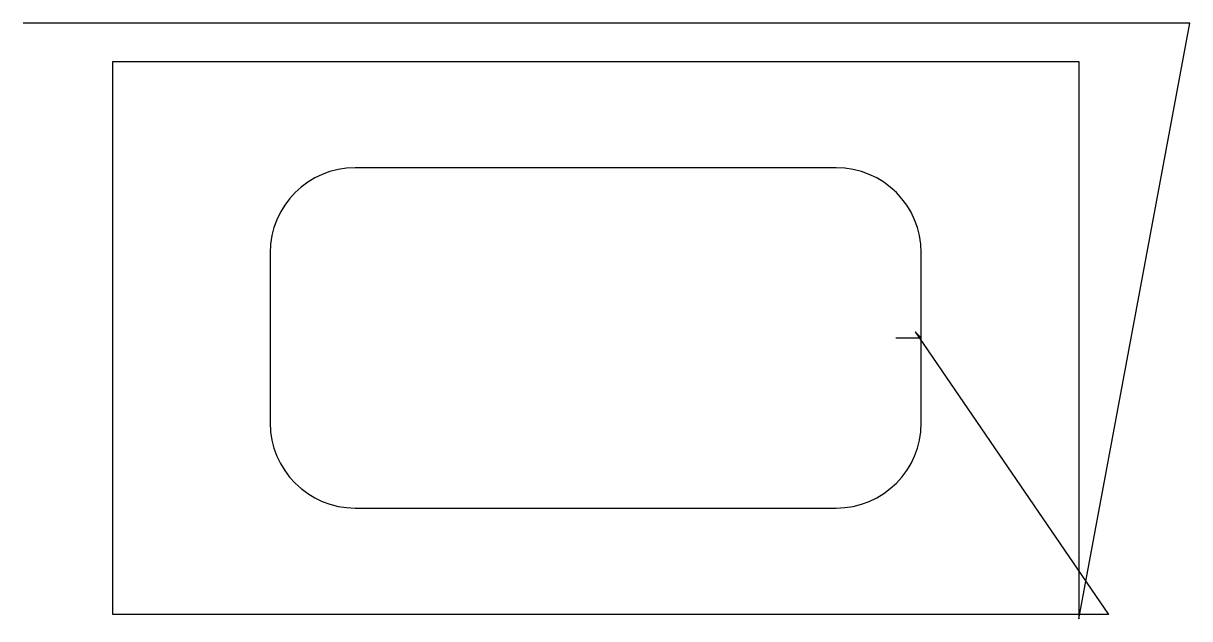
# Model space of a CAD drawing. Header units: metres. Extents: x 5936 to 7306, y 15 to 715.
import ezdxf

# ---------------------------------------------------------------- set-up
doc = ezdxf.new("R2010")
doc.units = ezdxf.units.M

msp = doc.modelspace()

# ---------------------------------------------------------------- linework, layer by layer
at = {"layer": 'TOOL_0'}
for p, q in [((5937.158, 714.962), (5936.158, 714.962)), ((7305.462, 714.962), (5937.158, 714.962)), ((7176.132, 15.251), (7306.462, 714.962)), ((7306.462, 714.962), (7305.462, 714.962)), ((7305.462, 714.962), (7306.462, 714.962)), ((7306.462, 714.962), (7305.462, 714.962)), ((6041.132, 20.251), (6041.132, 670.251)), ((6041.132, 670.251), (7176.132, 670.251)), ((7176.132, 670.251), (7176.132, 20.251)), ((6891.132, 545.251), (6326.132, 545.251)), ((6226.132, 445.251), (6226.132, 245.251)), ((6991.132, 345.251), (6991.132, 445.251)), ((6961.132, 345.251), (6991.132, 345.251)), ((6991.132, 345.251), (6984.061, 352.322)), ((6984.061, 352.322), (7211.132, 20.251)), ((6991.132, 245.25), (6991.132, 345.251)), ((6326.132, 145.251), (6891.132, 145.251)), ((7176.132, 20.251), (6041.132, 20.251)), ((7211.132, 20.251), (7176.132, 20.251)), ((7176.132, 20.251), (7176.132, 15.251))]:
    msp.add_line(p, q, dxfattribs=at)
for centre, start, end in [((6326.132, 445.251), 90, 180), ((6891.132, 445.251), 0, 90), ((6326.132, 245.251), 180, 270), ((6891.132, 245.251), 270, 359.999427)]:
    msp.add_arc(centre, 100, start, end, dxfattribs=at)

doc.saveas('drawing.dxf')
